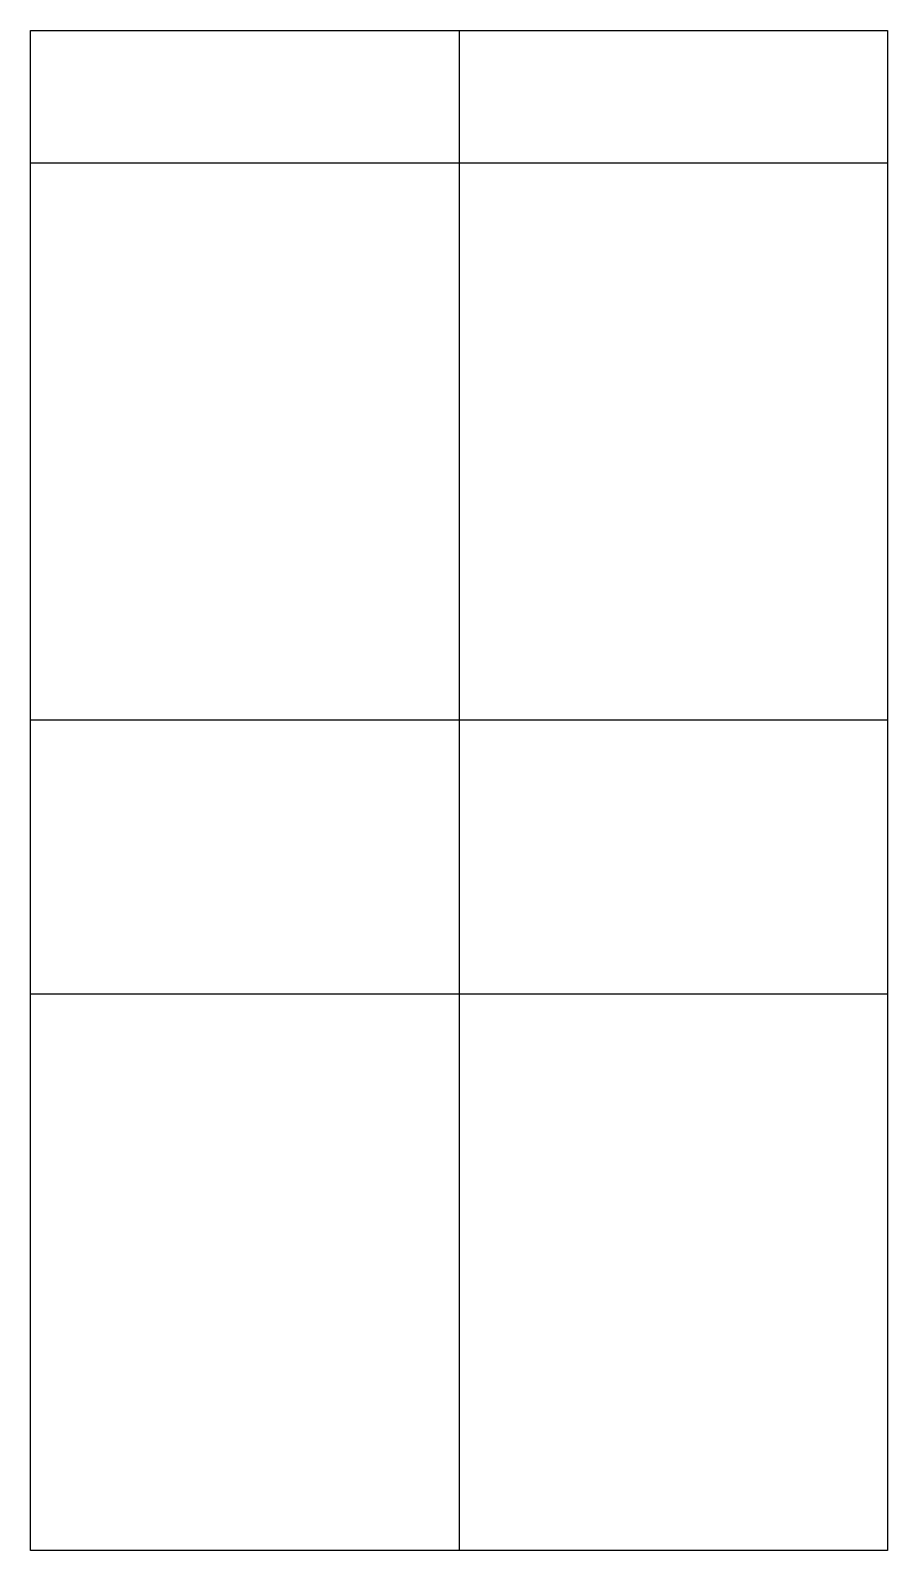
# Model space of a CAD drawing. Header units: inches. Extents: x 0 to 291, y 0 to 516.
import ezdxf

# ---------------------------------------------------------------- set-up
doc = ezdxf.new("R2010")
doc.units = ezdxf.units.IN
doc.layers.add('STAAD PRO CENTER LINE', color=1, linetype='Continuous')

msp = doc.modelspace()

# ---------------------------------------------------------------- linework, layer by layer
at = {"layer": 'STAAD PRO CENTER LINE'}
for p, q in [((0, 516), (291, 516)), ((0, 0), (0, 516)), ((291, 516), (291, 0)), ((145.5, 516), (145.5, 0)), ((0, 471), (291, 471)), ((0, 282), (291, 282)), ((0, 189), (291, 189)), ((291, 0), (0, 0))]:
    msp.add_line(p, q, dxfattribs=at)

doc.saveas('drawing.dxf')
